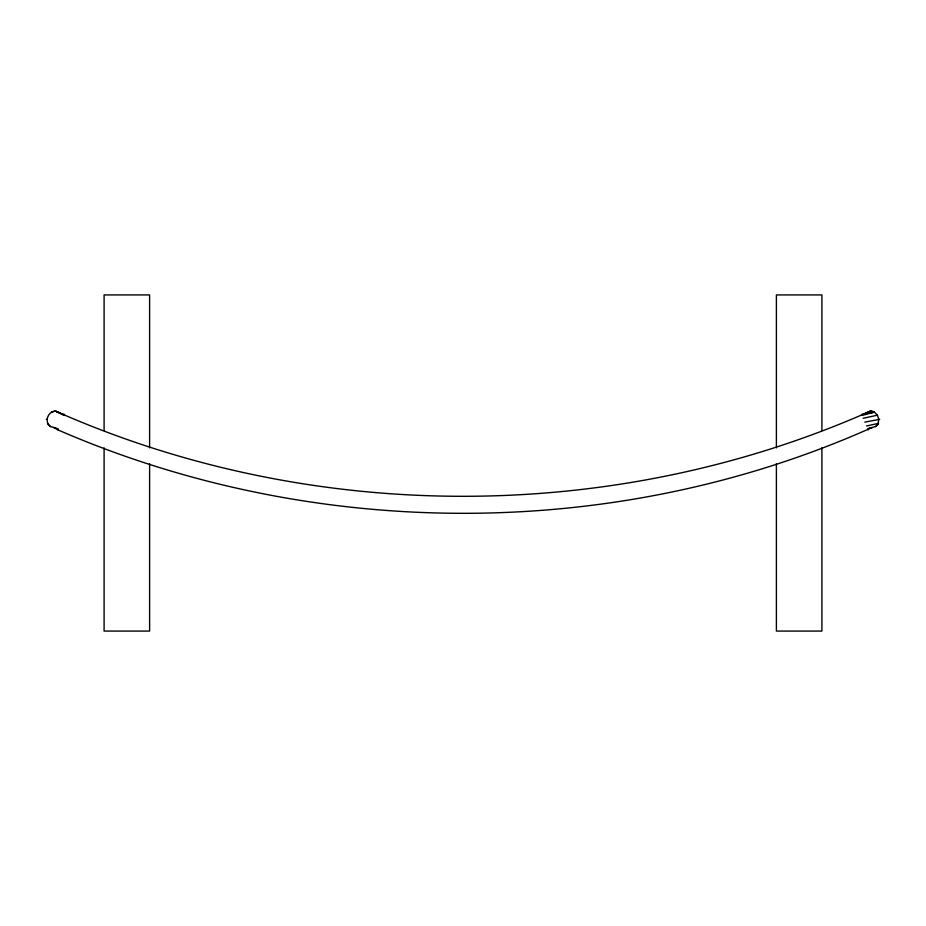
<?xml version="1.0" encoding="UTF-8"?>
<svg xmlns="http://www.w3.org/2000/svg" width="926" height="926" viewBox="0 0 926 926"><rect width="100%" height="100%" fill="white"/><g stroke="black" fill="none" stroke-linecap="round" stroke-linejoin="round"><path stroke-width="1.39" d="M875.498 426.597L875.683 426.458A8.403 7.35 66.5 0 0 878.149 423.437L878.786 419.316L877.42 415.195L874.399 412.174L870.556 411.075L864.919 413.482M871.297 427.719L872.037 427.557C616.785 541.675 314.018 541.351 57.852 429.849L58.303 428.819M878.577 423.518L875.683 426.458L867.697 428.819L868.148 429.849M865.636 413.575L870.556 411.075A8.403 7.35 66.5 0 1 874.399 412.174L861.944 415.45M870.556 411.075C614.332 524.706 311.668 524.706 55.444 411.075L51.601 412.174M868.785 428.506L872.037 427.557M866.481 425.995L878.149 423.437M863.159 418.274L877.42 415.195M864.826 422.129L879.7 419.316M47.423 423.518L50.502 426.597M861.493 414.42L874.399 412.174M46.3 419.316L47.214 419.316M61.926 413.968L64.507 414.42M57.852 429.849L53.963 427.557L54.703 427.719M53.963 427.557L57.215 428.506M55.641 428.032L50.317 426.458A8.403 7.35 -66.5 0 1 47.654 417.186A8.403 7.35 -66.5 0 1 55.444 411.075L61.081 413.482M55.444 411.075L64.056 415.45M821.906 430.544L821.906 294.931L776.393 294.931L776.393 447.848M821.906 447.848L821.906 631.069L776.393 631.069L776.393 463.718M149.607 447.848L149.607 294.931L104.094 294.931L104.094 430.544M149.607 463.718L149.607 631.069L104.094 631.069L104.094 447.848"/></g></svg>
